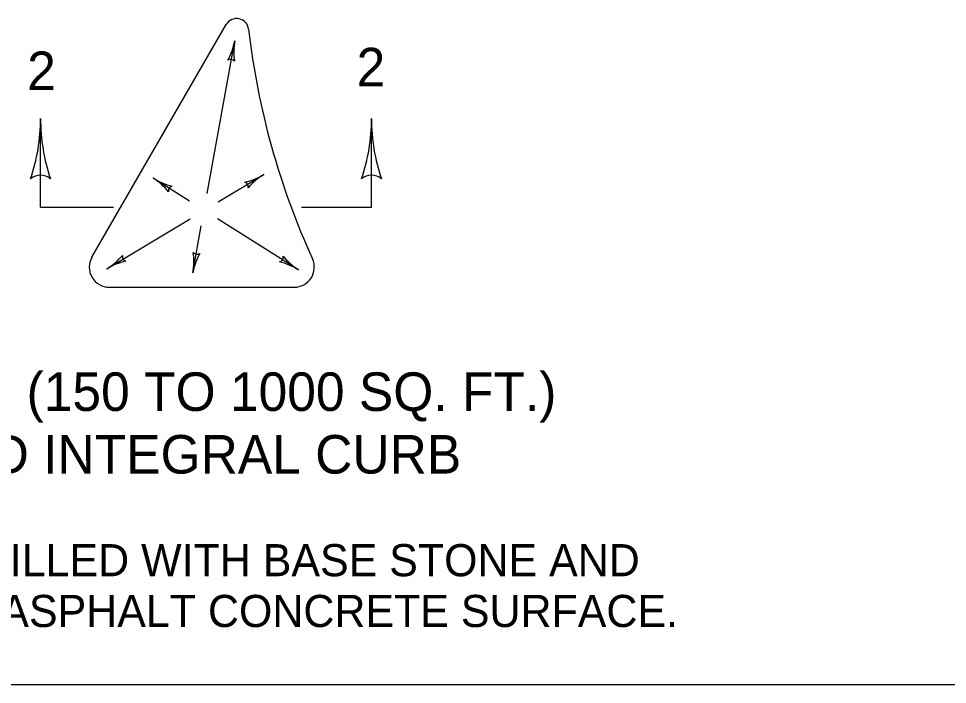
# Model space of a CAD drawing. Extents: x 1007 to 1035.5, y 1000.5 to 1021.5.
# Drawn here: x 1018.61 to 1024.39, y 1012.87 to 1017.01 of the extents above; entities that cross this region are included whole.
import ezdxf

# ---------------------------------------------------------------- set-up
doc = ezdxf.new("R2010")
doc.units = 0
doc.layers.add('Level 1', color=7, linetype='Continuous')

msp = doc.modelspace()

# ---------------------------------------------------------------- linework, layer by layer
at = {"layer": 'Level 1'}
for p, q in [((1019.0645, 1015.5251), (1019.9005, 1016.9731)), ((1019.782, 1015.9213), (1019.9538, 1016.8713)), ((1018.7439, 1015.8358), (1018.7439, 1016.3877)), ((1020.8052, 1015.8358), (1020.8052, 1016.3877)), ((1019.851, 1015.8695), (1020.1338, 1016.0391)), ((1019.6725, 1015.8738), (1019.4459, 1016.0168)), ((1018.7439, 1015.8358), (1019.1986, 1015.8358)), ((1020.3698, 1015.8358), (1020.8052, 1015.8358)), ((1019.1569, 1015.4531), (1019.6751, 1015.7639)), ((1020.3498, 1015.4465), (1019.8462, 1015.7643)), ((1019.6928, 1015.4283), (1019.7454, 1015.7193)), ((1019.1727, 1015.3376), (1020.3242, 1015.3376)), ((1007, 1012.8653), (1035.5, 1012.8653))]:
    msp.add_line(p, q, dxfattribs=at)
for centre, radius, start, end in [((1019.9654, 1016.9355), 0.075, 6.57184, 150.00004), ((1024.7586, 1017.4877), 4.75, 186.57174, 204.54375), ((1019.5694, 1016.9408), 0.3906, 331.09363, 349.74036), ((1020.3382, 1016.8017), 0.3906, 169.74647, 188.41526), ((1020.3382, 1016.8017), 0.3906, 169.73425, 169.74647), ((1019.9274, 1016.7251), 0.0312, 38.52107, 120.63776), ((1017.572, 1016.3877), 1.1719, 341.34716, 359.99389), ((1019.9158, 1016.3877), 1.1719, 179.98778, 180), ((1019.9158, 1016.3877), 1.1719, 180, 198.66878), ((1019.6333, 1016.3877), 1.1719, 341.34716, 359.99389), ((1021.977, 1016.3877), 1.1719, 179.98778, 180), ((1021.977, 1016.3877), 1.1719, 180, 198.66878), ((1018.7438, 1015.942), 0.0938, 48.7746, 130.89129), ((1019.9328, 1016.3741), 0.3906, 282.30098, 300.94771), ((1020.3347, 1015.7041), 0.3906, 120.95382, 139.62261), ((1020.3347, 1015.7041), 0.3906, 120.9416, 120.95382), ((1020.805, 1015.942), 0.0938, 48.7746, 130.89129), ((1019.6543, 1016.3471), 0.3906, 237.74624, 237.75846), ((1019.6543, 1016.3471), 0.3906, 237.75846, 256.42724), ((1019.2375, 1015.6864), 0.3906, 39.10562, 57.75235), ((1020.0063, 1015.9627), 0.0312, 349.72842, 71.84511), ((1019.5715, 1015.9375), 0.0312, 106.53306, 188.64975), ((1019.1728, 1015.4627), 0.125, 150.00029, 270), ((1018.956, 1015.7881), 0.3906, 300.95834, 319.62712), ((1019.2843, 1015.5295), 0.0312, 169.73293, 251.84963), ((1019.3084, 1015.4979), 0.3906, 349.74136, 8.41015), ((1020.0771, 1015.3588), 0.3906, 151.08852, 169.73525), ((1019.7192, 1015.5745), 0.0312, 218.51596, 300.63266), ((1020.2241, 1015.5258), 0.0312, 286.52357, 8.64027), ((1020.5582, 1015.7769), 0.3906, 219.09613, 237.74286), ((1020.3241, 1015.4627), 0.125, 270, 24.54354), ((1018.956, 1015.7881), 0.3906, 300.94611, 300.95834), ((1019.3579, 1015.1181), 0.3906, 102.30549, 120.95222), ((1020.1413, 1015.1161), 0.3906, 57.74897, 76.41776), ((1019.3084, 1015.4979), 0.3906, 349.72914, 349.74136), ((1020.1413, 1015.1161), 0.3906, 57.73675, 57.74898)]:
    msp.add_arc(centre, radius, start, end, dxfattribs=at)

# ---------------------------------------------------------------- texts
for s, height, p in [('2', 0.24, (1018.6606, 1016.5655)), ('2', 0.24, (1020.7125, 1016.5883)), ('INTERMEDIATE (150 TO 1000 SQ. FT.)', 0.24, (1016.1787, 1014.5678)), ('ISLAND INTEGRAL CURB', 0.24, (1017.5119, 1014.1778)), ('AREA IN ISLAND FILLED WITH BASE STONE AND', 0.2, (1016.2045, 1013.5387)), ("CAPPED WITH 2'' ASPHALT CONCRETE SURFACE.", 0.2, (1016.2368, 1013.2225))]:
    msp.add_text(s, height=height, dxfattribs=at).set_placement(p)

doc.saveas('drawing.dxf')
